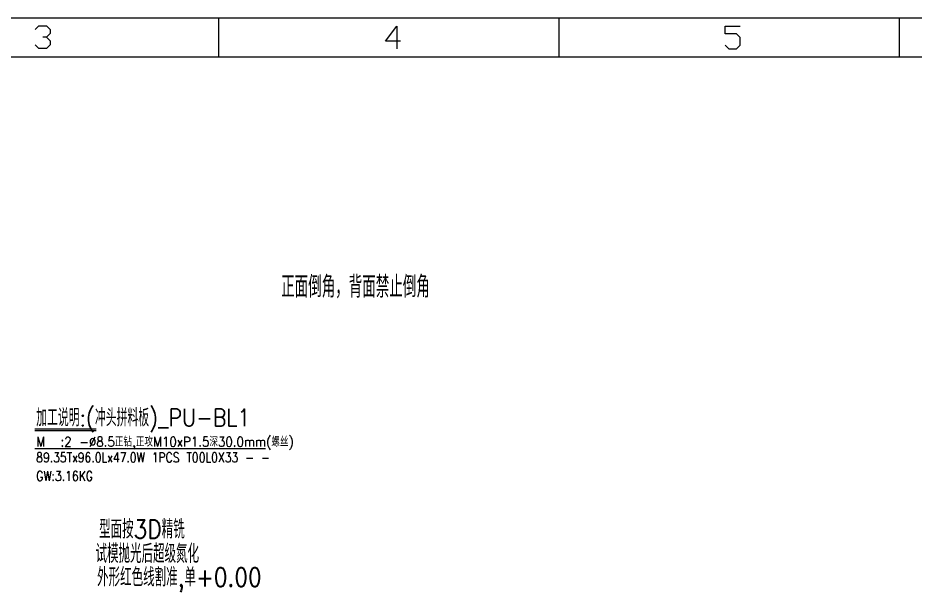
# Model space of a CAD drawing. Header units: millimetres. Extents: x 494 to 18201, y 224 to 11417.
# Drawn here: x 1133 to 1861, y 1279 to 1744 of the extents above; entities that cross this region are included whole.
import ezdxf
from ezdxf.enums import TextEntityAlignment as Align

# ---------------------------------------------------------------- set-up
doc = ezdxf.new("R2010")
doc.units = ezdxf.units.MM
doc.layers.add('DIM', color=7, linetype='Continuous')
doc.styles.add('chinesef_fs', font='txt.shx', dxfattribs={"bigfont": 'gbcbig.shx'})
doc.styles.add('gbenor_', font='gbenor.shx', dxfattribs={"bigfont": 'gbcbig'})
doc.styles.add('TXT', font='txt.shx', dxfattribs={"width": 0.8, "bigfont": 'ctxt.shx'})

# ---------------------------------------------------------------- blocks, each defined once
blk = doc.blocks.new('U9')
at = {"color": 254, "lineweight": 18}
for p, q in [((-1705.29, 0), (0, 0)), ((-1071.01, 0), (-1071.01, -24.96)), ((-852.65, 0), (-852.65, -24.96)), ((-634.29, 0), (-634.29, -24.96)), ((-1680.34, -24.96), (-24.96, -24.96))]:
    blk.add_line(p, q, dxfattribs=at)
at = {"color": 92, "lineweight": 18}
for points in [[(-1188.74, -7.46), (-1186.32, -5.03), (-1181.47, -5.03), (-1179.04, -7.46), (-1179.04, -9.88), (-1181.47, -12.31), (-1183.89, -12.31)], [(-954.23, -14.91), (-963.93, -14.91), (-956.66, -5.21), (-956.66, -19.76)], [(-745.96, -17.36), (-743.54, -19.79), (-738.69, -19.79), (-736.26, -17.36), (-736.26, -12.51), (-738.69, -10.08), (-745.96, -10.08), (-745.96, -5.23), (-736.26, -5.23)], [(-1181.47, -12.31), (-1179.04, -14.74), (-1179.04, -17.16), (-1181.47, -19.59), (-1186.32, -19.59), (-1188.74, -17.16)]]:
    blk.add_lwpolyline(points, dxfattribs=at)
at = {"lineweight": 18, "style": 'gbenor_'}
blk.add_attdef('文档路径', (-272.46, -941.27), '', height=11.97, dxfattribs=at)
at = {"lineweight": 20, "style": 'TXT'}
for tag, height, p in [('18-**-**', 11.02, (-447.23, -1029.37)), ('客户名称', 10.87, (-531.85, -1111.72, 0)), ('料厚:', 10.87, (-531.73, -1139.24, 0))]:
    blk.add_attdef(tag, text='', height=height, dxfattribs=at).set_placement(p, align=Align.MIDDLE)
for tag, p, height in [('88888', (-457.83, -1062.2), 10.02), ('材质:', (-565.48, -1088.8, 0), 10.87), ('核准', (-445.4, -1116.08, 0), 10.87), ('设计', (-445.79, -1142.51, 0), 10.87), ('绘图', (-446.15, -1168.95, 0), 10.87)]:
    blk.add_attdef(tag, p, '', height=height, dxfattribs=at)
for tag, p, height, width in [('3', (-199.16, -1062.58), 10.67, 0.7), ('4', (-199.16, -1089.19), 10.67, 0.7), ('核准日期', (-329.67, -1118.33, 0), 10.87, 0.68), ('设计日期', (-329.67, -1145.11, 0), 10.87, 0.68), ('1', (-187.58, -1144.16), 9.85, 0.7), ('绘图日期', (-329.78, -1170.73, 0), 10.87, 0.68), ('2', (-198.99, -1168.84), 9.85, 0.7)]:
    blk.add_attdef(tag, p, '', height=height, dxfattribs=dict(at, width=width))

msp = doc.modelspace()

# ---------------------------------------------------------------- linework, layer by layer
at = {"layer": 'DIM', "color": 8, "lineweight": 18}
for points in [[(1196.62677, 1410.70629), (1146.88197, 1410.70629)], [(1196.62677, 1409.5347), (1146.88197, 1409.5347)], [(1334.14905, 1394.86614), (1146.88197, 1394.86614)]]:
    msp.add_lwpolyline(points, dxfattribs=at)

# ---------------------------------------------------------------- block references
at = {"layer": 'DIM', "ltscale": 1.418068, "xscale": 1.264435379605522, "yscale": 1.26443537960024, "zscale": 1.264435379605522}
msp.add_blockref('U9', (2650.26869, 1744.26138), dxfattribs=at)

# ---------------------------------------------------------------- texts
at = {"layer": 'DIM', "color": 4, "lineweight": 18, "style": 'chinesef_fs'}
for s, height, width, p in [('正面倒角，背面禁止倒角', 17.64, 0.8636, (1346.82495, 1517.51074)), ('加工说明:(冲头拼料板)_PU-BL1', 14.1, 0.8651, (1148.05521, 1413.1364)), ('M  :2 -%%c8.5正钻,正攻M10xP1.5深30.0mm(螺丝)', 7.8, 0.8985, (1148.05197, 1396.73394)), ('89.35Tx96.0Lx47.0W 1PCS T00L0X33 - -', 7.8, 0.8205, (1148.05197, 1384.01803)), ('GW:3.16KG', 7.8, 0.8247, (1148.05197, 1368.95894)), ('型面按3D精铣', 15, 0.8642, (1199.07577, 1322.18382)), ('试模抛光后超级氮化', 15, 0.8642, (1196.18883, 1302.38834)), ('外形红色线割准,单+0.00', 15, 0.8642, (1197.4564, 1283.33553))]:
    msp.add_text(s, height=height, dxfattribs=dict(at, width=width)).set_placement(p)

doc.saveas('drawing.dxf')
